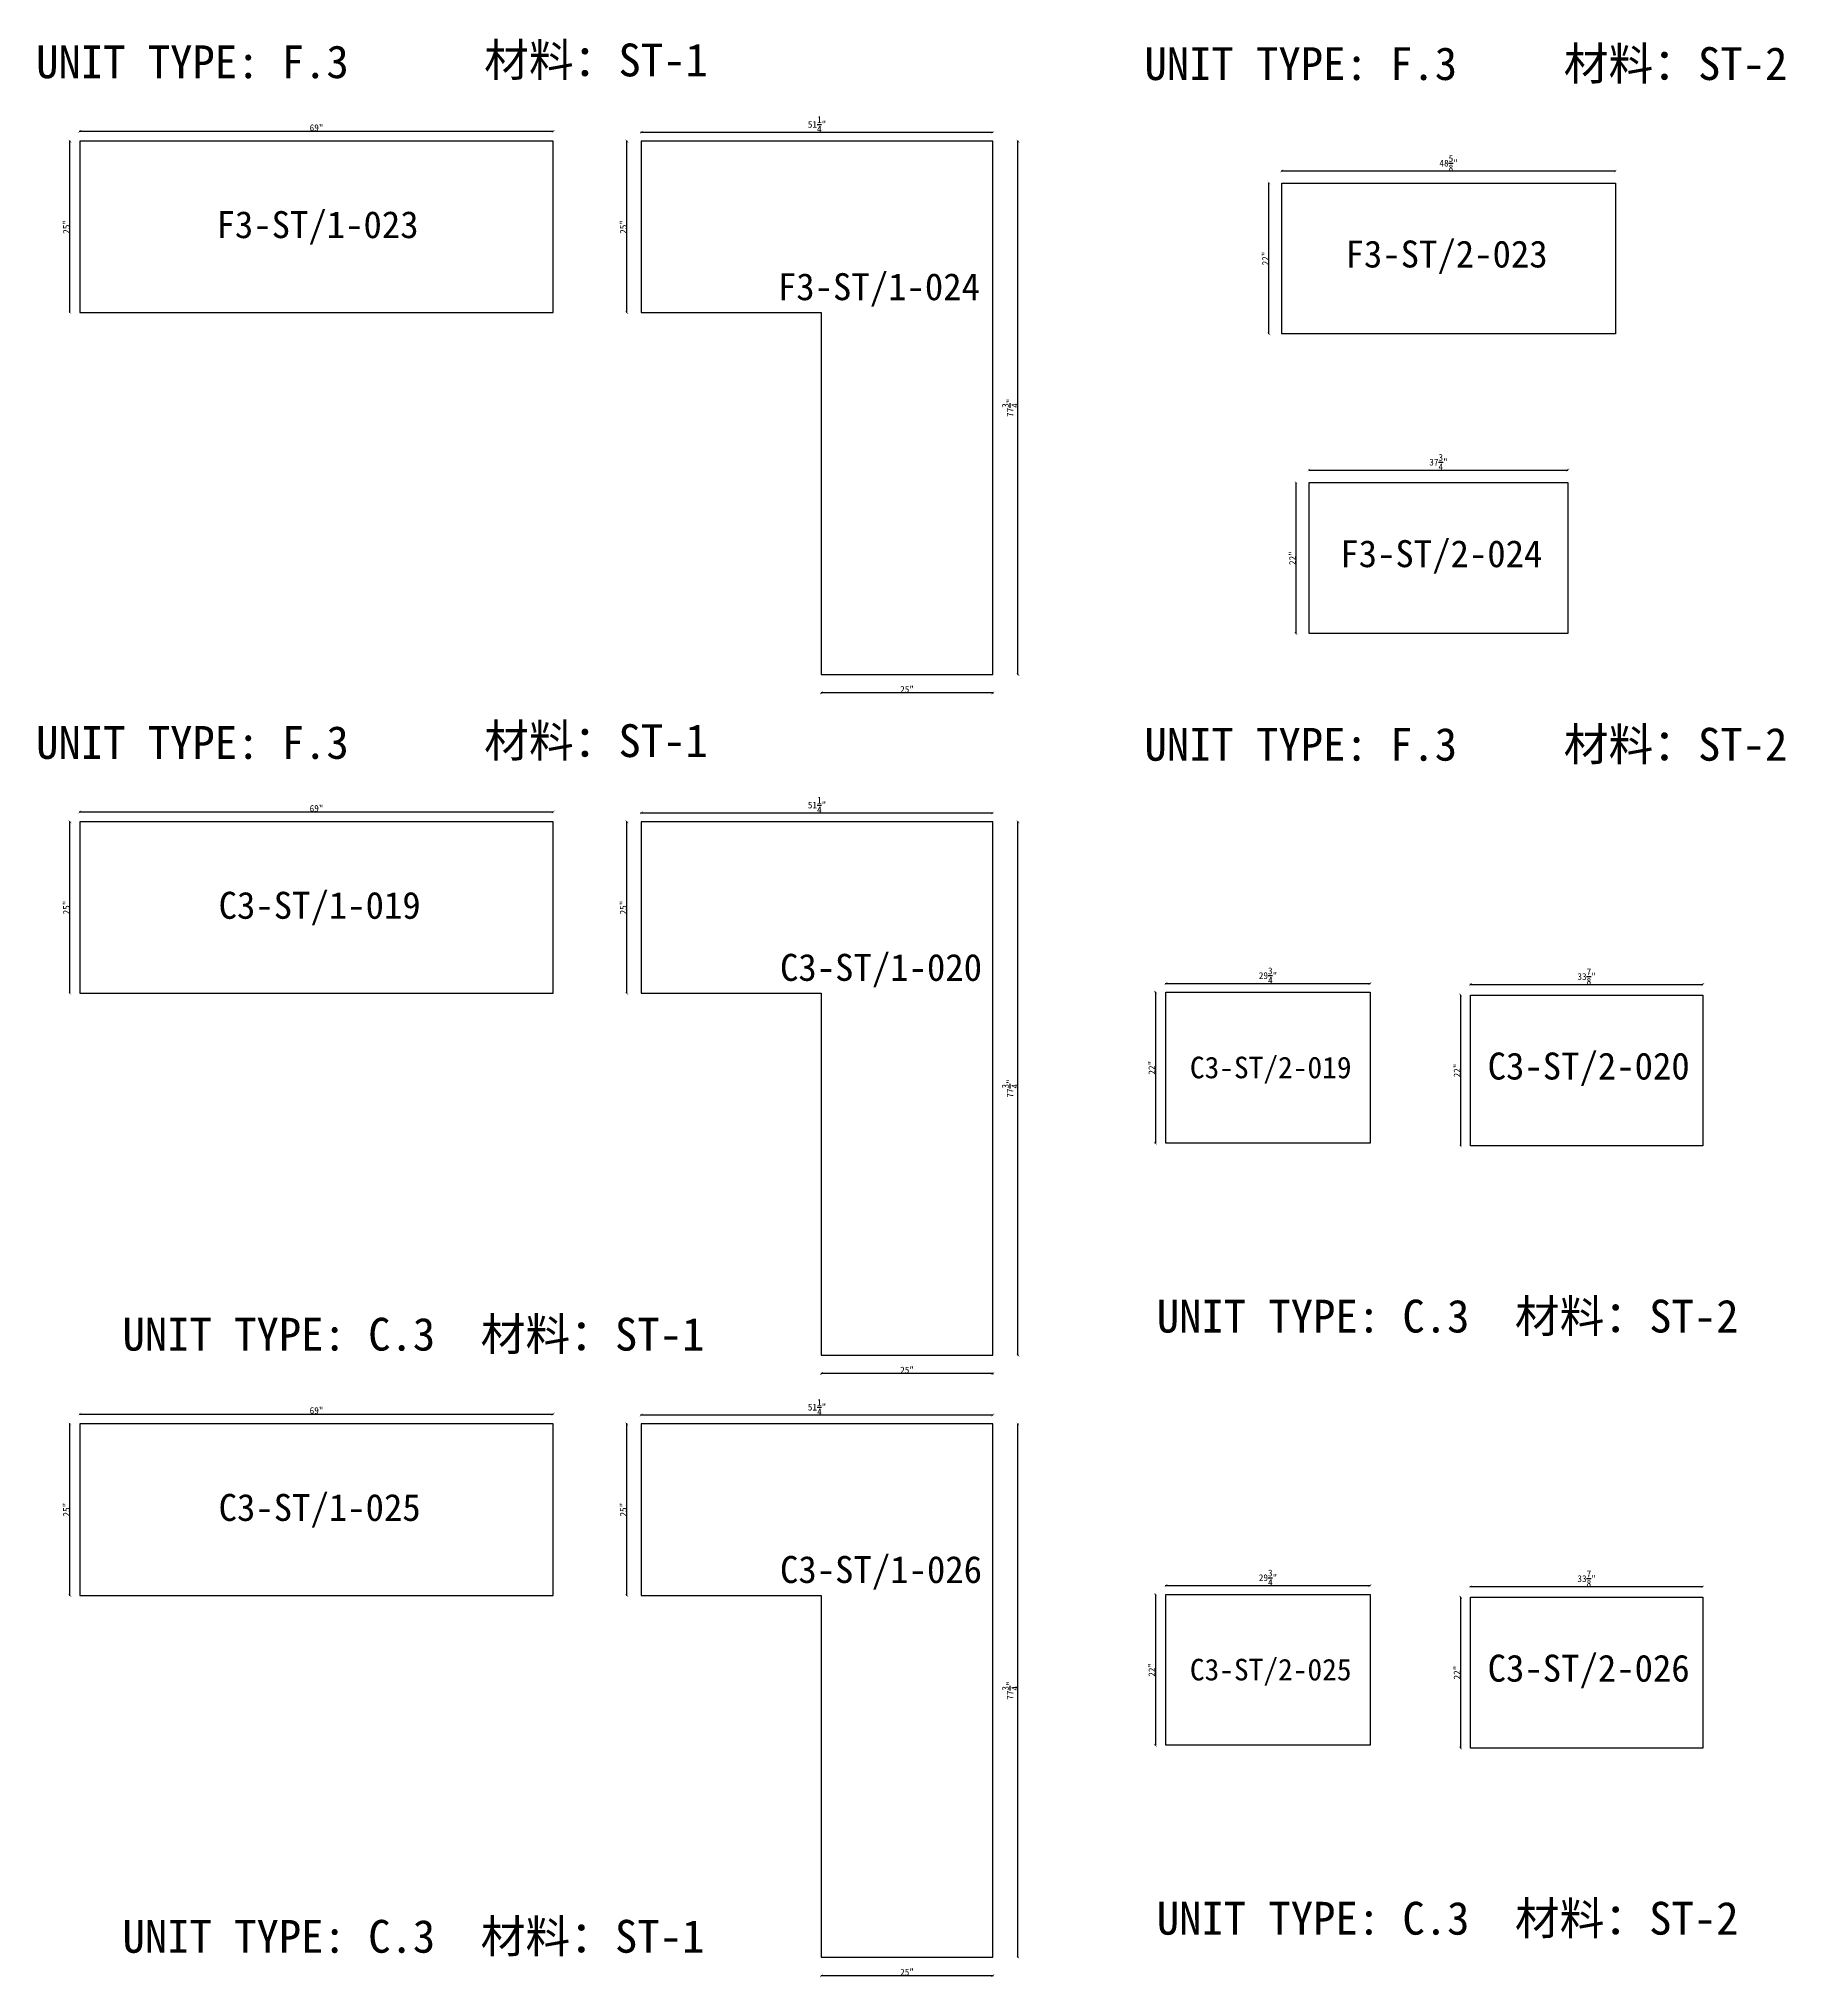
# Model space of a CAD drawing. Header units: millimetres. Extents: x -46962 to 137822, y -48342 to 2116.
# Drawn here: x 65134 to 71602, y -27223 to -20046 of the extents above; entities that cross this region are included whole.
import ezdxf
from ezdxf.enums import TextEntityAlignment as Align

# ---------------------------------------------------------------- set-up
doc = ezdxf.new("R2010")
doc.units = ezdxf.units.MM
doc.layers.add('COUNTERTOP_NUMBER', color=3, linetype='Continuous')
doc.layers.add('COUNTERTOPS', color=7, linetype='Continuous')
doc.styles.add('样式 1', font='')
doc.styles.get('样式 1').set_extended_font_data('NSimSun')
doc.dimstyles.new('副本 ISO-25', dxfattribs={"dimtxt": 25, "dimasz": 10, "dimexe": 1.5, "dimexo": 0.5, "dimtad": 1, "dimlfac": 0.03937, "dimlunit": 5, "dimtxsty": '样式 1', "dimblk": 'ARCHTICK', "dimcen": 2.5, "dimclrd": 256, "dimclrt": 1, "dimazin": 3, "dimtfac": 1, "dimtmove": 0, "dimatfit": 3, "dimfxlon": 1})

# ---------------------------------------------------------------- blocks, each defined once
blk = doc.blocks.new('_ArchTick')
at = {"color": 0, "linetype": 'ByBlock', "const_width": 0.15}
blk.add_lwpolyline([(-0.5, -0.5), (0.5, 0.5)], dxfattribs=at)
blk = doc.blocks.new('*D1447')
at = {"color": 0, "lineweight": -2, "transparency": 16777216}
for p, q in [((65250.6, -20424.6), (65248.1, -20424.6)), ((65250.6, -21059.6), (65248.1, -21059.6))]:
    blk.add_line(p, q, dxfattribs=at)
at = {"lineweight": -2, "transparency": 16777216}
blk.add_line((65249.6, -21059.6), (65249.6, -20424.6), dxfattribs=at)
at = {"layer": 'Defpoints', "color": 0, "transparency": 16777216}
for p in [(65249.6, -20424.6), (65286.5, -20424.6), (65286.5, -21059.6)]:
    blk.add_point(p, dxfattribs=at)
at = {"lineweight": -2, "transparency": 16777216, "xscale": 10, "yscale": 10, "zscale": 10}
for p, rotation in [((65249.6, -20424.6), 90), ((65249.6, -21059.6), 270)]:
    blk.add_blockref('_ArchTick', p, dxfattribs=dict(at, rotation=rotation))
at = {"color": 1, "transparency": 16777216, "insert": (65236.5, -20742.1), "char_height": 25, "attachment_point": 5, "rotation": 90, "style": '样式 1'}
blk.add_mtext('\\A1;25"', dxfattribs=at)
blk = doc.blocks.new('*D1448')
at = {"color": 0, "lineweight": -2, "transparency": 16777216}
for p, q in [((65286.5, -20389.3), (65286.5, -20386.8)), ((67039.1, -20389.3), (67039.1, -20386.8))]:
    blk.add_line(p, q, dxfattribs=at)
at = {"lineweight": -2, "transparency": 16777216}
blk.add_line((65286.5, -20388.3), (67039.1, -20388.3), dxfattribs=at)
at = {"layer": 'Defpoints', "color": 0, "transparency": 16777216}
for p in [(65286.5, -20424.6), (67039.1, -20388.3), (67039.1, -20424.6)]:
    blk.add_point(p, dxfattribs=at)
at = {"lineweight": -2, "transparency": 16777216, "xscale": 10, "yscale": 10, "zscale": 10, "rotation": 180}
blk.add_blockref('_ArchTick', (65286.5, -20388.3), dxfattribs=at)
at = {"lineweight": -2, "transparency": 16777216, "xscale": 10, "yscale": 10, "zscale": 10}
blk.add_blockref('_ArchTick', (67039.1, -20388.3), dxfattribs=at)
at = {"color": 1, "transparency": 16777216, "insert": (66162.8, -20375.2), "char_height": 25, "attachment_point": 5, "style": '样式 1'}
blk.add_mtext('\\A1;69"', dxfattribs=at)
blk = doc.blocks.new('*D1449')
at = {"color": 0, "lineweight": -2, "transparency": 16777216}
for p, q in [((67365.4, -20392.5), (67365.4, -20390)), ((68667.2, -20392.5), (68667.2, -20390))]:
    blk.add_line(p, q, dxfattribs=at)
at = {"lineweight": -2, "transparency": 16777216}
blk.add_line((67365.4, -20391.5), (68667.2, -20391.5), dxfattribs=at)
at = {"layer": 'Defpoints', "color": 0, "transparency": 16777216}
for p in [(67365.4, -20424.6), (68667.2, -20391.5), (68667.2, -20424.6)]:
    blk.add_point(p, dxfattribs=at)
at = {"lineweight": -2, "transparency": 16777216, "xscale": 10, "yscale": 10, "zscale": 10, "rotation": 180}
blk.add_blockref('_ArchTick', (67365.4, -20391.5), dxfattribs=at)
at = {"lineweight": -2, "transparency": 16777216, "xscale": 10, "yscale": 10, "zscale": 10}
blk.add_blockref('_ArchTick', (68667.2, -20391.5), dxfattribs=at)
at = {"color": 1, "transparency": 16777216, "insert": (68016.3, -20362.5), "char_height": 25, "attachment_point": 5, "style": '样式 1'}
blk.add_mtext('\\A1;51{\\H1x;\\S1/4;}"', dxfattribs=at)
blk = doc.blocks.new('*D1450')
at = {"color": 0, "lineweight": -2, "transparency": 16777216}
for p, q in [((67313, -20424.6), (67310.5, -20424.6)), ((67313, -21059.6), (67310.5, -21059.6))]:
    blk.add_line(p, q, dxfattribs=at)
at = {"lineweight": -2, "transparency": 16777216}
blk.add_line((67312, -21059.6), (67312, -20424.6), dxfattribs=at)
at = {"layer": 'Defpoints', "color": 0, "transparency": 16777216}
for p in [(67312, -20424.6), (67365.4, -20424.6), (67365.4, -21059.6)]:
    blk.add_point(p, dxfattribs=at)
at = {"lineweight": -2, "transparency": 16777216, "xscale": 10, "yscale": 10, "zscale": 10}
for p, rotation in [((67312, -20424.6), 90), ((67312, -21059.6), 270)]:
    blk.add_blockref('_ArchTick', p, dxfattribs=dict(at, rotation=rotation))
at = {"color": 1, "transparency": 16777216, "insert": (67298.9, -20742.1), "char_height": 25, "attachment_point": 5, "rotation": 90, "style": '样式 1'}
blk.add_mtext('\\A1;25"', dxfattribs=at)
blk = doc.blocks.new('*D1451')
at = {"color": 0, "lineweight": -2, "transparency": 16777216}
for p, q in [((68032.2, -22466.9), (68032.2, -22469.4)), ((68667.2, -22466.9), (68667.2, -22469.4))]:
    blk.add_line(p, q, dxfattribs=at)
at = {"lineweight": -2, "transparency": 16777216}
blk.add_line((68667.2, -22467.9), (68032.2, -22467.9), dxfattribs=at)
at = {"layer": 'Defpoints', "color": 0, "transparency": 16777216}
for p in [(68032.2, -22399.5), (68667.2, -22399.5), (68032.2, -22467.9)]:
    blk.add_point(p, dxfattribs=at)
at = {"lineweight": -2, "transparency": 16777216, "xscale": 10, "yscale": 10, "zscale": 10, "rotation": 180}
blk.add_blockref('_ArchTick', (68032.2, -22467.9), dxfattribs=at)
at = {"lineweight": -2, "transparency": 16777216, "xscale": 10, "yscale": 10, "zscale": 10}
blk.add_blockref('_ArchTick', (68667.2, -22467.9), dxfattribs=at)
at = {"color": 1, "transparency": 16777216, "insert": (68349.7, -22454.8), "char_height": 25, "attachment_point": 5, "style": '样式 1'}
blk.add_mtext('\\A1;25"', dxfattribs=at)
blk = doc.blocks.new('*D1452')
at = {"color": 0, "lineweight": -2, "transparency": 16777216}
for p, q in [((68759.4, -20424.6), (68761.9, -20424.6)), ((68759.4, -22399.5), (68761.9, -22399.5))]:
    blk.add_line(p, q, dxfattribs=at)
at = {"lineweight": -2, "transparency": 16777216}
blk.add_line((68760.4, -22399.5), (68760.4, -20424.6), dxfattribs=at)
at = {"layer": 'Defpoints', "color": 0, "transparency": 16777216}
for p in [(68667.2, -20424.6), (68760.4, -20424.6), (68667.2, -22399.5)]:
    blk.add_point(p, dxfattribs=at)
at = {"lineweight": -2, "transparency": 16777216, "xscale": 10, "yscale": 10, "zscale": 10}
for p, rotation in [((68760.4, -20424.6), 90), ((68760.4, -22399.5), 270)]:
    blk.add_blockref('_ArchTick', p, dxfattribs=dict(at, rotation=rotation))
at = {"color": 1, "transparency": 16777216, "insert": (68731.3, -21412), "char_height": 25, "attachment_point": 5, "rotation": 90, "style": '样式 1'}
blk.add_mtext('\\A1;77{\\H1x;\\S3/4;}"', dxfattribs=at)
blk = doc.blocks.new('*D1453')
at = {"color": 0, "lineweight": -2, "transparency": 16777216}
for p, q in [((69737.7, -20536.1), (69737.7, -20533.6)), ((70972.8, -20536.1), (70972.8, -20533.6))]:
    blk.add_line(p, q, dxfattribs=at)
at = {"lineweight": -2, "transparency": 16777216}
blk.add_line((69737.7, -20535.1), (70972.8, -20535.1), dxfattribs=at)
at = {"layer": 'Defpoints', "color": 0, "transparency": 16777216}
for p in [(69737.7, -20579.7), (70972.8, -20535.1), (70972.8, -20579.7)]:
    blk.add_point(p, dxfattribs=at)
at = {"lineweight": -2, "transparency": 16777216, "xscale": 10, "yscale": 10, "zscale": 10, "rotation": 180}
blk.add_blockref('_ArchTick', (69737.7, -20535.1), dxfattribs=at)
at = {"lineweight": -2, "transparency": 16777216, "xscale": 10, "yscale": 10, "zscale": 10}
blk.add_blockref('_ArchTick', (70972.8, -20535.1), dxfattribs=at)
at = {"color": 1, "transparency": 16777216, "insert": (70355.3, -20506.1), "char_height": 25, "attachment_point": 5, "style": '样式 1'}
blk.add_mtext('\\A1;48{\\H1x;\\S5/8;}"', dxfattribs=at)
blk = doc.blocks.new('*D1454')
at = {"color": 0, "lineweight": -2, "transparency": 16777216}
for p, q in [((69691, -20579.7), (69688.5, -20579.7)), ((69691, -21138.5), (69688.5, -21138.5))]:
    blk.add_line(p, q, dxfattribs=at)
at = {"lineweight": -2, "transparency": 16777216}
blk.add_line((69690, -21138.5), (69690, -20579.7), dxfattribs=at)
at = {"layer": 'Defpoints', "color": 0, "transparency": 16777216}
for p in [(69690, -20579.7), (69737.7, -20579.7), (69737.7, -21138.5)]:
    blk.add_point(p, dxfattribs=at)
at = {"lineweight": -2, "transparency": 16777216, "xscale": 10, "yscale": 10, "zscale": 10}
for p, rotation in [((69690, -20579.7), 90), ((69690, -21138.5), 270)]:
    blk.add_blockref('_ArchTick', p, dxfattribs=dict(at, rotation=rotation))
at = {"color": 1, "transparency": 16777216, "insert": (69676.8, -20859.1), "char_height": 25, "attachment_point": 5, "rotation": 90, "style": '样式 1'}
blk.add_mtext('\\A1;22"', dxfattribs=at)
blk = doc.blocks.new('*D1455')
at = {"color": 0, "lineweight": -2, "transparency": 16777216}
for p, q in [((69838.3, -21643.4), (69838.3, -21640.9)), ((70797.1, -21643.4), (70797.1, -21640.9))]:
    blk.add_line(p, q, dxfattribs=at)
at = {"lineweight": -2, "transparency": 16777216}
blk.add_line((69838.3, -21642.4), (70797.1, -21642.4), dxfattribs=at)
at = {"layer": 'Defpoints', "color": 0, "transparency": 16777216}
for p in [(70797.1, -21642.4), (69838.3, -21689.3), (70797.1, -21689.3)]:
    blk.add_point(p, dxfattribs=at)
at = {"lineweight": -2, "transparency": 16777216, "xscale": 10, "yscale": 10, "zscale": 10, "rotation": 180}
blk.add_blockref('_ArchTick', (69838.3, -21642.4), dxfattribs=at)
at = {"lineweight": -2, "transparency": 16777216, "xscale": 10, "yscale": 10, "zscale": 10}
blk.add_blockref('_ArchTick', (70797.1, -21642.4), dxfattribs=at)
at = {"color": 1, "transparency": 16777216, "insert": (70317.7, -21613.3), "char_height": 25, "attachment_point": 5, "style": '样式 1'}
blk.add_mtext('\\A1;37{\\H1x;\\S3/4;}"', dxfattribs=at)
blk = doc.blocks.new('*D1456')
at = {"color": 0, "lineweight": -2, "transparency": 16777216}
for p, q in [((69791.2, -21689.3), (69788.7, -21689.3)), ((69791.2, -22248.1), (69788.7, -22248.1))]:
    blk.add_line(p, q, dxfattribs=at)
at = {"lineweight": -2, "transparency": 16777216}
blk.add_line((69790.2, -22248.1), (69790.2, -21689.3), dxfattribs=at)
at = {"layer": 'Defpoints', "color": 0, "transparency": 16777216}
for p in [(69790.2, -21689.3), (69838.3, -21689.3), (69838.3, -22248.1)]:
    blk.add_point(p, dxfattribs=at)
at = {"lineweight": -2, "transparency": 16777216, "xscale": 10, "yscale": 10, "zscale": 10}
for p, rotation in [((69790.2, -21689.3), 90), ((69790.2, -22248.1), 270)]:
    blk.add_blockref('_ArchTick', p, dxfattribs=dict(at, rotation=rotation))
at = {"color": 1, "transparency": 16777216, "insert": (69777, -21968.7), "char_height": 25, "attachment_point": 5, "rotation": 90, "style": '样式 1'}
blk.add_mtext('\\A1;22"', dxfattribs=at)
blk = doc.blocks.new('*D1459')
at = {"color": 0, "lineweight": -2, "transparency": 16777216}
for p, q in [((69308.5, -23544.6), (69308.5, -23542.1)), ((70064.2, -23544.6), (70064.2, -23542.1))]:
    blk.add_line(p, q, dxfattribs=at)
at = {"lineweight": -2, "transparency": 16777216}
blk.add_line((69308.5, -23543.6), (70064.2, -23543.6), dxfattribs=at)
at = {"layer": 'Defpoints', "color": 0, "transparency": 16777216}
for p in [(69308.5, -23576.2), (70064.2, -23543.6), (70064.2, -23576.2)]:
    blk.add_point(p, dxfattribs=at)
at = {"lineweight": -2, "transparency": 16777216, "xscale": 10, "yscale": 10, "zscale": 10, "rotation": 180}
blk.add_blockref('_ArchTick', (69308.5, -23543.6), dxfattribs=at)
at = {"lineweight": -2, "transparency": 16777216, "xscale": 10, "yscale": 10, "zscale": 10}
blk.add_blockref('_ArchTick', (70064.2, -23543.6), dxfattribs=at)
at = {"color": 1, "transparency": 16777216, "insert": (69686.4, -23514.5), "char_height": 25, "attachment_point": 5, "style": '样式 1'}
blk.add_mtext('\\A1;29{\\H1x;\\S3/4;}"', dxfattribs=at)
blk = doc.blocks.new('*D1460')
at = {"color": 0, "lineweight": -2, "transparency": 16777216}
for p, q in [((69270.2, -23576.2), (69267.7, -23576.2)), ((69270.2, -24135), (69267.7, -24135))]:
    blk.add_line(p, q, dxfattribs=at)
at = {"lineweight": -2, "transparency": 16777216}
blk.add_line((69269.2, -23576.2), (69269.2, -24135), dxfattribs=at)
at = {"layer": 'Defpoints', "color": 0, "transparency": 16777216}
for p in [(69308.5, -23576.2), (69269.2, -24135), (69308.5, -24135)]:
    blk.add_point(p, dxfattribs=at)
at = {"lineweight": -2, "transparency": 16777216, "xscale": 10, "yscale": 10, "zscale": 10}
for p, rotation in [((69269.2, -23576.2), 90), ((69269.2, -24135), 270)]:
    blk.add_blockref('_ArchTick', p, dxfattribs=dict(at, rotation=rotation))
at = {"color": 1, "transparency": 16777216, "insert": (69256.1, -23855.6), "char_height": 25, "attachment_point": 5, "rotation": 90, "style": '样式 1'}
blk.add_mtext('\\A1;22"', dxfattribs=at)
blk = doc.blocks.new('*D1461')
at = {"color": 0, "lineweight": -2, "transparency": 16777216}
for p, q in [((70436.1, -23548), (70436.1, -23545.5)), ((71296.5, -23548), (71296.5, -23545.5))]:
    blk.add_line(p, q, dxfattribs=at)
at = {"lineweight": -2, "transparency": 16777216}
blk.add_line((70436.1, -23547), (71296.5, -23547), dxfattribs=at)
at = {"layer": 'Defpoints', "color": 0, "transparency": 16777216}
for p in [(70436.1, -23586.5), (71296.5, -23547), (71296.5, -23586.5)]:
    blk.add_point(p, dxfattribs=at)
at = {"lineweight": -2, "transparency": 16777216, "xscale": 10, "yscale": 10, "zscale": 10, "rotation": 180}
blk.add_blockref('_ArchTick', (70436.1, -23547), dxfattribs=at)
at = {"lineweight": -2, "transparency": 16777216, "xscale": 10, "yscale": 10, "zscale": 10}
blk.add_blockref('_ArchTick', (71296.5, -23547), dxfattribs=at)
at = {"color": 1, "transparency": 16777216, "insert": (70866.3, -23517.9), "char_height": 25, "attachment_point": 5, "style": '样式 1'}
blk.add_mtext('\\A1;33{\\H1x;\\S7/8;}"', dxfattribs=at)
blk = doc.blocks.new('*D1462')
at = {"color": 0, "lineweight": -2, "transparency": 16777216}
for p, q in [((70400.5, -23586.5), (70398, -23586.5)), ((70400.5, -24145.3), (70398, -24145.3))]:
    blk.add_line(p, q, dxfattribs=at)
at = {"lineweight": -2, "transparency": 16777216}
blk.add_line((70399.5, -23586.5), (70399.5, -24145.3), dxfattribs=at)
at = {"layer": 'Defpoints', "color": 0, "transparency": 16777216}
for p in [(70436.1, -23586.5), (70399.5, -24145.3), (70436.1, -24145.3)]:
    blk.add_point(p, dxfattribs=at)
at = {"lineweight": -2, "transparency": 16777216, "xscale": 10, "yscale": 10, "zscale": 10}
for p, rotation in [((70399.5, -23586.5), 90), ((70399.5, -24145.3), 270)]:
    blk.add_blockref('_ArchTick', p, dxfattribs=dict(at, rotation=rotation))
at = {"color": 1, "transparency": 16777216, "insert": (70386.3, -23865.9), "char_height": 25, "attachment_point": 5, "rotation": 90, "style": '样式 1'}
blk.add_mtext('\\A1;22"', dxfattribs=at)
blk = doc.blocks.new('*D1463')
at = {"color": 0, "lineweight": -2, "transparency": 16777216}
for p, q in [((65250.6, -22945), (65248.1, -22945)), ((65250.6, -23580), (65248.1, -23580))]:
    blk.add_line(p, q, dxfattribs=at)
at = {"lineweight": -2, "transparency": 16777216}
blk.add_line((65249.6, -23580), (65249.6, -22945), dxfattribs=at)
at = {"layer": 'Defpoints', "color": 0, "transparency": 16777216}
for p in [(65249.6, -22945), (65286.5, -22945), (65286.5, -23580)]:
    blk.add_point(p, dxfattribs=at)
at = {"lineweight": -2, "transparency": 16777216, "xscale": 10, "yscale": 10, "zscale": 10}
for p, rotation in [((65249.6, -22945), 90), ((65249.6, -23580), 270)]:
    blk.add_blockref('_ArchTick', p, dxfattribs=dict(at, rotation=rotation))
at = {"color": 1, "transparency": 16777216, "insert": (65236.5, -23262.5), "char_height": 25, "attachment_point": 5, "rotation": 90, "style": '样式 1'}
blk.add_mtext('\\A1;25"', dxfattribs=at)
blk = doc.blocks.new('*D1464')
at = {"color": 0, "lineweight": -2, "transparency": 16777216}
for p, q in [((65286.5, -22909.7), (65286.5, -22907.2)), ((67039.1, -22909.7), (67039.1, -22907.2))]:
    blk.add_line(p, q, dxfattribs=at)
at = {"lineweight": -2, "transparency": 16777216}
blk.add_line((65286.5, -22908.7), (67039.1, -22908.7), dxfattribs=at)
at = {"layer": 'Defpoints', "color": 0, "transparency": 16777216}
for p in [(65286.5, -22945), (67039.1, -22908.7), (67039.1, -22945)]:
    blk.add_point(p, dxfattribs=at)
at = {"lineweight": -2, "transparency": 16777216, "xscale": 10, "yscale": 10, "zscale": 10, "rotation": 180}
blk.add_blockref('_ArchTick', (65286.5, -22908.7), dxfattribs=at)
at = {"lineweight": -2, "transparency": 16777216, "xscale": 10, "yscale": 10, "zscale": 10}
blk.add_blockref('_ArchTick', (67039.1, -22908.7), dxfattribs=at)
at = {"color": 1, "transparency": 16777216, "insert": (66162.8, -22895.6), "char_height": 25, "attachment_point": 5, "style": '样式 1'}
blk.add_mtext('\\A1;69"', dxfattribs=at)
blk = doc.blocks.new('*D1416')
at = {"color": 0, "lineweight": -2, "transparency": 16777216}
for p, q in [((67365.4, -22912.9), (67365.4, -22910.4)), ((68667.2, -22912.9), (68667.2, -22910.4))]:
    blk.add_line(p, q, dxfattribs=at)
at = {"lineweight": -2, "transparency": 16777216}
blk.add_line((67365.4, -22911.9), (68667.2, -22911.9), dxfattribs=at)
at = {"layer": 'Defpoints', "color": 0, "transparency": 16777216}
for p in [(67365.4, -22945), (68667.2, -22911.9), (68667.2, -22945)]:
    blk.add_point(p, dxfattribs=at)
at = {"lineweight": -2, "transparency": 16777216, "xscale": 10, "yscale": 10, "zscale": 10, "rotation": 180}
blk.add_blockref('_ArchTick', (67365.4, -22911.9), dxfattribs=at)
at = {"lineweight": -2, "transparency": 16777216, "xscale": 10, "yscale": 10, "zscale": 10}
blk.add_blockref('_ArchTick', (68667.2, -22911.9), dxfattribs=at)
at = {"color": 1, "transparency": 16777216, "insert": (68016.3, -22882.9), "char_height": 25, "attachment_point": 5, "style": '样式 1'}
blk.add_mtext('\\A1;51{\\H1x;\\S1/4;}"', dxfattribs=at)
blk = doc.blocks.new('*D1417')
at = {"color": 0, "lineweight": -2, "transparency": 16777216}
for p, q in [((67313, -22945), (67310.5, -22945)), ((67313, -23580), (67310.5, -23580))]:
    blk.add_line(p, q, dxfattribs=at)
at = {"lineweight": -2, "transparency": 16777216}
blk.add_line((67312, -23580), (67312, -22945), dxfattribs=at)
at = {"layer": 'Defpoints', "color": 0, "transparency": 16777216}
for p in [(67312, -22945), (67365.4, -22945), (67365.4, -23580)]:
    blk.add_point(p, dxfattribs=at)
at = {"lineweight": -2, "transparency": 16777216, "xscale": 10, "yscale": 10, "zscale": 10}
for p, rotation in [((67312, -22945), 90), ((67312, -23580), 270)]:
    blk.add_blockref('_ArchTick', p, dxfattribs=dict(at, rotation=rotation))
at = {"color": 1, "transparency": 16777216, "insert": (67298.9, -23262.5), "char_height": 25, "attachment_point": 5, "rotation": 90, "style": '样式 1'}
blk.add_mtext('\\A1;25"', dxfattribs=at)
blk = doc.blocks.new('*D1418')
at = {"color": 0, "lineweight": -2, "transparency": 16777216}
for p, q in [((68032.2, -24987.3), (68032.2, -24989.8)), ((68667.2, -24987.3), (68667.2, -24989.8))]:
    blk.add_line(p, q, dxfattribs=at)
at = {"lineweight": -2, "transparency": 16777216}
blk.add_line((68667.2, -24988.3), (68032.2, -24988.3), dxfattribs=at)
at = {"layer": 'Defpoints', "color": 0, "transparency": 16777216}
for p in [(68032.2, -24919.9), (68667.2, -24919.9), (68032.2, -24988.3)]:
    blk.add_point(p, dxfattribs=at)
at = {"lineweight": -2, "transparency": 16777216, "xscale": 10, "yscale": 10, "zscale": 10, "rotation": 180}
blk.add_blockref('_ArchTick', (68032.2, -24988.3), dxfattribs=at)
at = {"lineweight": -2, "transparency": 16777216, "xscale": 10, "yscale": 10, "zscale": 10}
blk.add_blockref('_ArchTick', (68667.2, -24988.3), dxfattribs=at)
at = {"color": 1, "transparency": 16777216, "insert": (68349.7, -24975.2), "char_height": 25, "attachment_point": 5, "style": '样式 1'}
blk.add_mtext('\\A1;25"', dxfattribs=at)
blk = doc.blocks.new('*D1419')
at = {"color": 0, "lineweight": -2, "transparency": 16777216}
for p, q in [((68759.4, -22945), (68761.9, -22945)), ((68759.4, -24919.9), (68761.9, -24919.9))]:
    blk.add_line(p, q, dxfattribs=at)
at = {"lineweight": -2, "transparency": 16777216}
blk.add_line((68760.4, -24919.9), (68760.4, -22945), dxfattribs=at)
at = {"layer": 'Defpoints', "color": 0, "transparency": 16777216}
for p in [(68667.2, -22945), (68760.4, -22945), (68667.2, -24919.9)]:
    blk.add_point(p, dxfattribs=at)
at = {"lineweight": -2, "transparency": 16777216, "xscale": 10, "yscale": 10, "zscale": 10}
for p, rotation in [((68760.4, -22945), 90), ((68760.4, -24919.9), 270)]:
    blk.add_blockref('_ArchTick', p, dxfattribs=dict(at, rotation=rotation))
at = {"color": 1, "transparency": 16777216, "insert": (68731.3, -23932.5), "char_height": 25, "attachment_point": 5, "rotation": 90, "style": '样式 1'}
blk.add_mtext('\\A1;77{\\H1x;\\S3/4;}"', dxfattribs=at)
blk = doc.blocks.new('*D1422')
at = {"color": 0, "lineweight": -2, "transparency": 16777216}
for p, q in [((69308.5, -25774.1), (69308.5, -25771.6)), ((70064.2, -25774.1), (70064.2, -25771.6))]:
    blk.add_line(p, q, dxfattribs=at)
at = {"lineweight": -2, "transparency": 16777216}
blk.add_line((69308.5, -25773.1), (70064.2, -25773.1), dxfattribs=at)
at = {"layer": 'Defpoints', "color": 0, "transparency": 16777216}
for p in [(69308.5, -25805.8), (70064.2, -25773.1), (70064.2, -25805.8)]:
    blk.add_point(p, dxfattribs=at)
at = {"lineweight": -2, "transparency": 16777216, "xscale": 10, "yscale": 10, "zscale": 10, "rotation": 180}
blk.add_blockref('_ArchTick', (69308.5, -25773.1), dxfattribs=at)
at = {"lineweight": -2, "transparency": 16777216, "xscale": 10, "yscale": 10, "zscale": 10}
blk.add_blockref('_ArchTick', (70064.2, -25773.1), dxfattribs=at)
at = {"color": 1, "transparency": 16777216, "insert": (69686.4, -25744), "char_height": 25, "attachment_point": 5, "style": '样式 1'}
blk.add_mtext('\\A1;29{\\H1x;\\S3/4;}"', dxfattribs=at)
blk = doc.blocks.new('*D1423')
at = {"color": 0, "lineweight": -2, "transparency": 16777216}
for p, q in [((69270.2, -25805.8), (69267.7, -25805.8)), ((69270.2, -26364.6), (69267.7, -26364.6))]:
    blk.add_line(p, q, dxfattribs=at)
at = {"lineweight": -2, "transparency": 16777216}
blk.add_line((69269.2, -25805.8), (69269.2, -26364.6), dxfattribs=at)
at = {"layer": 'Defpoints', "color": 0, "transparency": 16777216}
for p in [(69308.5, -25805.8), (69269.2, -26364.6), (69308.5, -26364.6)]:
    blk.add_point(p, dxfattribs=at)
at = {"lineweight": -2, "transparency": 16777216, "xscale": 10, "yscale": 10, "zscale": 10}
for p, rotation in [((69269.2, -25805.8), 90), ((69269.2, -26364.6), 270)]:
    blk.add_blockref('_ArchTick', p, dxfattribs=dict(at, rotation=rotation))
at = {"color": 1, "transparency": 16777216, "insert": (69256.1, -26085.2), "char_height": 25, "attachment_point": 5, "rotation": 90, "style": '样式 1'}
blk.add_mtext('\\A1;22"', dxfattribs=at)
blk = doc.blocks.new('*D1424')
at = {"color": 0, "lineweight": -2, "transparency": 16777216}
for p, q in [((70436.1, -25777.6), (70436.1, -25775.1)), ((71296.5, -25777.6), (71296.5, -25775.1))]:
    blk.add_line(p, q, dxfattribs=at)
at = {"lineweight": -2, "transparency": 16777216}
blk.add_line((70436.1, -25776.6), (71296.5, -25776.6), dxfattribs=at)
at = {"layer": 'Defpoints', "color": 0, "transparency": 16777216}
for p in [(70436.1, -25816), (71296.5, -25776.6), (71296.5, -25816)]:
    blk.add_point(p, dxfattribs=at)
at = {"lineweight": -2, "transparency": 16777216, "xscale": 10, "yscale": 10, "zscale": 10, "rotation": 180}
blk.add_blockref('_ArchTick', (70436.1, -25776.6), dxfattribs=at)
at = {"lineweight": -2, "transparency": 16777216, "xscale": 10, "yscale": 10, "zscale": 10}
blk.add_blockref('_ArchTick', (71296.5, -25776.6), dxfattribs=at)
at = {"color": 1, "transparency": 16777216, "insert": (70866.3, -25747.5), "char_height": 25, "attachment_point": 5, "style": '样式 1'}
blk.add_mtext('\\A1;33{\\H1x;\\S7/8;}"', dxfattribs=at)
blk = doc.blocks.new('*D1425')
at = {"color": 0, "lineweight": -2, "transparency": 16777216}
for p, q in [((70400.5, -25816), (70398, -25816)), ((70400.5, -26374.8), (70398, -26374.8))]:
    blk.add_line(p, q, dxfattribs=at)
at = {"lineweight": -2, "transparency": 16777216}
blk.add_line((70399.5, -25816), (70399.5, -26374.8), dxfattribs=at)
at = {"layer": 'Defpoints', "color": 0, "transparency": 16777216}
for p in [(70436.1, -25816), (70399.5, -26374.8), (70436.1, -26374.8)]:
    blk.add_point(p, dxfattribs=at)
at = {"lineweight": -2, "transparency": 16777216, "xscale": 10, "yscale": 10, "zscale": 10}
for p, rotation in [((70399.5, -25816), 90), ((70399.5, -26374.8), 270)]:
    blk.add_blockref('_ArchTick', p, dxfattribs=dict(at, rotation=rotation))
at = {"color": 1, "transparency": 16777216, "insert": (70386.3, -26095.4), "char_height": 25, "attachment_point": 5, "rotation": 90, "style": '样式 1'}
blk.add_mtext('\\A1;22"', dxfattribs=at)
blk = doc.blocks.new('*D1426')
at = {"color": 0, "lineweight": -2, "transparency": 16777216}
for p, q in [((65250.6, -25174.6), (65248.1, -25174.6)), ((65250.6, -25809.6), (65248.1, -25809.6))]:
    blk.add_line(p, q, dxfattribs=at)
at = {"lineweight": -2, "transparency": 16777216}
blk.add_line((65249.6, -25809.6), (65249.6, -25174.6), dxfattribs=at)
at = {"layer": 'Defpoints', "color": 0, "transparency": 16777216}
for p in [(65249.6, -25174.6), (65286.5, -25174.6), (65286.5, -25809.6)]:
    blk.add_point(p, dxfattribs=at)
at = {"lineweight": -2, "transparency": 16777216, "xscale": 10, "yscale": 10, "zscale": 10}
for p, rotation in [((65249.6, -25174.6), 90), ((65249.6, -25809.6), 270)]:
    blk.add_blockref('_ArchTick', p, dxfattribs=dict(at, rotation=rotation))
at = {"color": 1, "transparency": 16777216, "insert": (65236.5, -25492.1), "char_height": 25, "attachment_point": 5, "rotation": 90, "style": '样式 1'}
blk.add_mtext('\\A1;25"', dxfattribs=at)
blk = doc.blocks.new('*D1427')
at = {"color": 0, "lineweight": -2, "transparency": 16777216}
for p, q in [((65286.5, -25139.3), (65286.5, -25136.8)), ((67039.1, -25139.3), (67039.1, -25136.8))]:
    blk.add_line(p, q, dxfattribs=at)
at = {"lineweight": -2, "transparency": 16777216}
blk.add_line((65286.5, -25138.3), (67039.1, -25138.3), dxfattribs=at)
at = {"layer": 'Defpoints', "color": 0, "transparency": 16777216}
for p in [(65286.5, -25174.6), (67039.1, -25138.3), (67039.1, -25174.6)]:
    blk.add_point(p, dxfattribs=at)
at = {"lineweight": -2, "transparency": 16777216, "xscale": 10, "yscale": 10, "zscale": 10, "rotation": 180}
blk.add_blockref('_ArchTick', (65286.5, -25138.3), dxfattribs=at)
at = {"lineweight": -2, "transparency": 16777216, "xscale": 10, "yscale": 10, "zscale": 10}
blk.add_blockref('_ArchTick', (67039.1, -25138.3), dxfattribs=at)
at = {"color": 1, "transparency": 16777216, "insert": (66162.8, -25125.2), "char_height": 25, "attachment_point": 5, "style": '样式 1'}
blk.add_mtext('\\A1;69"', dxfattribs=at)
blk = doc.blocks.new('*D1428')
at = {"color": 0, "lineweight": -2, "transparency": 16777216}
for p, q in [((67365.4, -25142.5), (67365.4, -25140)), ((68667.2, -25142.5), (68667.2, -25140))]:
    blk.add_line(p, q, dxfattribs=at)
at = {"lineweight": -2, "transparency": 16777216}
blk.add_line((67365.4, -25141.5), (68667.2, -25141.5), dxfattribs=at)
at = {"layer": 'Defpoints', "color": 0, "transparency": 16777216}
for p in [(67365.4, -25174.6), (68667.2, -25141.5), (68667.2, -25174.6)]:
    blk.add_point(p, dxfattribs=at)
at = {"lineweight": -2, "transparency": 16777216, "xscale": 10, "yscale": 10, "zscale": 10, "rotation": 180}
blk.add_blockref('_ArchTick', (67365.4, -25141.5), dxfattribs=at)
at = {"lineweight": -2, "transparency": 16777216, "xscale": 10, "yscale": 10, "zscale": 10}
blk.add_blockref('_ArchTick', (68667.2, -25141.5), dxfattribs=at)
at = {"color": 1, "transparency": 16777216, "insert": (68016.3, -25112.5), "char_height": 25, "attachment_point": 5, "style": '样式 1'}
blk.add_mtext('\\A1;51{\\H1x;\\S1/4;}"', dxfattribs=at)
blk = doc.blocks.new('*D1429')
at = {"color": 0, "lineweight": -2, "transparency": 16777216}
for p, q in [((67313, -25174.6), (67310.5, -25174.6)), ((67313, -25809.6), (67310.5, -25809.6))]:
    blk.add_line(p, q, dxfattribs=at)
at = {"lineweight": -2, "transparency": 16777216}
blk.add_line((67312, -25809.6), (67312, -25174.6), dxfattribs=at)
at = {"layer": 'Defpoints', "color": 0, "transparency": 16777216}
for p in [(67312, -25174.6), (67365.4, -25174.6), (67365.4, -25809.6)]:
    blk.add_point(p, dxfattribs=at)
at = {"lineweight": -2, "transparency": 16777216, "xscale": 10, "yscale": 10, "zscale": 10}
for p, rotation in [((67312, -25174.6), 90), ((67312, -25809.6), 270)]:
    blk.add_blockref('_ArchTick', p, dxfattribs=dict(at, rotation=rotation))
at = {"color": 1, "transparency": 16777216, "insert": (67298.9, -25492.1), "char_height": 25, "attachment_point": 5, "rotation": 90, "style": '样式 1'}
blk.add_mtext('\\A1;25"', dxfattribs=at)
blk = doc.blocks.new('*D1430')
at = {"color": 0, "lineweight": -2, "transparency": 16777216}
for p, q in [((68032.2, -27216.9), (68032.2, -27219.4)), ((68667.2, -27216.9), (68667.2, -27219.4))]:
    blk.add_line(p, q, dxfattribs=at)
at = {"lineweight": -2, "transparency": 16777216}
blk.add_line((68667.2, -27217.9), (68032.2, -27217.9), dxfattribs=at)
at = {"layer": 'Defpoints', "color": 0, "transparency": 16777216}
for p in [(68032.2, -27149.5), (68667.2, -27149.5), (68032.2, -27217.9)]:
    blk.add_point(p, dxfattribs=at)
at = {"lineweight": -2, "transparency": 16777216, "xscale": 10, "yscale": 10, "zscale": 10, "rotation": 180}
blk.add_blockref('_ArchTick', (68032.2, -27217.9), dxfattribs=at)
at = {"lineweight": -2, "transparency": 16777216, "xscale": 10, "yscale": 10, "zscale": 10}
blk.add_blockref('_ArchTick', (68667.2, -27217.9), dxfattribs=at)
at = {"color": 1, "transparency": 16777216, "insert": (68349.7, -27204.8), "char_height": 25, "attachment_point": 5, "style": '样式 1'}
blk.add_mtext('\\A1;25"', dxfattribs=at)
blk = doc.blocks.new('*D1431')
at = {"color": 0, "lineweight": -2, "transparency": 16777216}
for p, q in [((68759.4, -25174.6), (68761.9, -25174.6)), ((68759.4, -27149.5), (68761.9, -27149.5))]:
    blk.add_line(p, q, dxfattribs=at)
at = {"lineweight": -2, "transparency": 16777216}
blk.add_line((68760.4, -27149.5), (68760.4, -25174.6), dxfattribs=at)
at = {"layer": 'Defpoints', "color": 0, "transparency": 16777216}
for p in [(68667.2, -25174.6), (68760.4, -25174.6), (68667.2, -27149.5)]:
    blk.add_point(p, dxfattribs=at)
at = {"lineweight": -2, "transparency": 16777216, "xscale": 10, "yscale": 10, "zscale": 10}
for p, rotation in [((68760.4, -25174.6), 90), ((68760.4, -27149.5), 270)]:
    blk.add_blockref('_ArchTick', p, dxfattribs=dict(at, rotation=rotation))
at = {"color": 1, "transparency": 16777216, "insert": (68731.3, -26162), "char_height": 25, "attachment_point": 5, "rotation": 90, "style": '样式 1'}
blk.add_mtext('\\A1;77{\\H1x;\\S3/4;}"', dxfattribs=at)

msp = doc.modelspace()

# ---------------------------------------------------------------- linework, layer by layer
at = {"layer": 'COUNTERTOPS'}
for points in [[(65286.547, -21059.625), (67039.147, -21059.625), (67039.147, -20424.625), (65286.547, -20424.625)], [(68667.192, -20424.625), (67365.442, -20424.625), (67365.442, -21059.625), (68032.192, -21059.625), (68032.192, -22399.475), (68667.192, -22399.475)], [(69737.717, -20579.677), (70972.792, -20579.677), (70972.792, -21138.477), (69737.717, -21138.477)], [(69838.261, -21689.261), (70797.111, -21689.261), (70797.111, -22248.061), (69838.261, -22248.061)], [(65286.547, -23580.043), (67039.147, -23580.043), (67039.147, -22945.043), (65286.547, -22945.043)], [(68667.192, -22945.043), (67365.442, -22945.043), (67365.442, -23580.043), (68032.192, -23580.043), (68032.192, -24919.893), (68667.192, -24919.893)], [(69308.534, -23576.236), (70064.184, -23576.236), (70064.184, -24135.036), (69308.534, -24135.036)], [(70436.12, -23586.469), (71296.545, -23586.469), (71296.545, -24145.269), (70436.12, -24145.269)], [(65286.547, -25809.61), (67039.147, -25809.61), (67039.147, -25174.61), (65286.547, -25174.61)], [(68667.192, -25174.61), (67365.442, -25174.61), (67365.442, -25809.61), (68032.192, -25809.61), (68032.192, -27149.46), (68667.192, -27149.46)], [(69308.534, -25805.803), (70064.184, -25805.803), (70064.184, -26364.603), (69308.534, -26364.603)], [(70436.12, -25816.037), (71296.545, -25816.037), (71296.545, -26374.837), (70436.12, -26374.837)]]:
    msp.add_lwpolyline(points, close=True, dxfattribs=at)

# ---------------------------------------------------------------- texts
at = {"style": '样式 1'}
for s, p in [('UNIT TYPE: F.3', (65124.253, -20191.564)), ('材料：ST-1', (66783.54, -20184.909)), ('UNIT TYPE: F.3', (69228.663, -20198.342)), ('材料：ST-2', (70781.388, -20198.342)), ('UNIT TYPE: F.3', (65124.253, -22711.982)), ('材料：ST-1', (66783.54, -22705.327)), ('UNIT TYPE: F.3', (69228.663, -22718.76)), ('材料：ST-2', (70781.388, -22718.76)), ('UNIT TYPE: C.3', (69274.305, -24836.189)), ('材料：ST-2', (70600.586, -24836.189)), ('UNIT TYPE: C.3', (65444.219, -24903.142)), ('材料：ST-1', (66770.5, -24903.142)), ('UNIT TYPE: C.3', (69274.305, -27065.756)), ('材料：ST-2', (70600.586, -27065.756)), ('UNIT TYPE: C.3', (65444.219, -27132.709)), ('材料：ST-1', (66770.5, -27132.709))]:
    msp.add_text(s, height=121.5865, dxfattribs=at).set_placement(p)
at = {"layer": 'COUNTERTOP_NUMBER', "color": 3, "style": '样式 1'}
for s, height, p in [('F3-ST/1-023', 100, (66166.634, -20733.794)), ('F3-ST/2-023', 100, (70347.804, -20842.646)), ('F3-ST/1-024', 100, (68245.529, -20963.644)), ('F3-ST/2-024', 100, (70328.349, -21952.231)), ('C3-ST/1-019', 100, (66174.41, -23254.212)), ('C3-ST/1-020', 100, (68253.305, -23484.062)), ('C3-ST/2-019', 80, (69696.425, -23854.771)), ('C3-ST/2-020', 100, (70873.983, -23849.439)), ('C3-ST/1-025', 100, (66174.41, -25483.78)), ('C3-ST/1-026', 100, (68253.305, -25713.63)), ('C3-ST/2-025', 80, (69696.425, -26084.338)), ('C3-ST/2-026', 100, (70873.983, -26079.006))]:
    msp.add_text(s, height=height, dxfattribs=at).set_placement(p, align=Align.MIDDLE_CENTER)

# ---------------------------------------------------------------- dimensions: what is measured, and where the dimension line sits
for base, p1, p2, picture, middle in [((67039.147, -20388.295), (65286.547, -20424.625), (67039.147, -20424.625), '*D1448', (66162.847, -20375.17)), ((68667.192, -20391.492), (67365.442, -20424.625), (68667.192, -20424.625), '*D1449', (68016.317, -20362.469)), ((70972.792, -20535.149), (69737.717, -20579.677), (70972.792, -20579.677), '*D1453', (70355.254, -20506.055)), ((70797.111, -21642.405), (69838.261, -21689.261), (70797.111, -21689.261), '*D1455', (70317.686, -21613.311)), ((68032.192, -22467.891), (68667.192, -22399.475), (68032.192, -22399.475), '*D1451', (68349.692, -22454.766)), ((67039.147, -22908.713), (65286.547, -22945.043), (67039.147, -22945.043), '*D1464', (66162.847, -22895.588)), ((68667.192, -22911.911), (67365.442, -22945.043), (68667.192, -22945.043), '*D1416', (68016.317, -22882.887)), ((70064.184, -23543.551), (69308.534, -23576.236), (70064.184, -23576.236), '*D1459', (69686.359, -23514.458)), ((71296.545, -23547.043), (70436.12, -23586.469), (71296.545, -23586.469), '*D1461', (70866.332, -23517.949)), ((68032.192, -24988.309), (68667.192, -24919.893), (68032.192, -24919.893), '*D1418', (68349.692, -24975.184)), ((67039.147, -25138.28), (65286.547, -25174.61), (67039.147, -25174.61), '*D1427', (66162.847, -25125.155)), ((68667.192, -25141.478), (67365.442, -25174.61), (68667.192, -25174.61), '*D1428', (68016.317, -25112.454)), ((70064.184, -25773.118), (69308.534, -25805.803), (70064.184, -25805.803), '*D1422', (69686.359, -25744.025)), ((71296.545, -25776.61), (70436.12, -25816.037), (71296.545, -25816.037), '*D1424', (70866.332, -25747.516)), ((68032.192, -27217.876), (68667.192, -27149.46), (68032.192, -27149.46), '*D1430', (68349.692, -27204.751))]:
    dim = msp.add_linear_dim(base=base, p1=p1, p2=p2, dimstyle='副本 ISO-25')
    dim.commit()
    dim.dimension.update_dxf_attribs({"geometry": picture, "text_midpoint": middle})
for base, p1, p2, picture, middle in [((65249.607, -20424.625), (65286.547, -21059.625), (65286.547, -20424.625), '*D1447', (65236.482, -20742.125)), ((67311.996, -20424.625), (67365.442, -21059.625), (67365.442, -20424.625), '*D1450', (67298.871, -20742.125)), ((68760.414, -20424.625), (68667.192, -22399.475), (68667.192, -20424.625), '*D1452', (68731.321, -21412.05)), ((69689.953, -20579.677), (69737.717, -21138.477), (69737.717, -20579.677), '*D1454', (69676.828, -20859.077)), ((69790.153, -21689.261), (69838.261, -22248.061), (69838.261, -21689.261), '*D1456', (69777.028, -21968.661)), ((65249.607, -22945.043), (65286.547, -23580.043), (65286.547, -22945.043), '*D1463', (65236.482, -23262.543)), ((67311.996, -22945.043), (67365.442, -23580.043), (67365.442, -22945.043), '*D1417', (67298.871, -23262.543)), ((68760.414, -22945.043), (68667.192, -24919.893), (68667.192, -22945.043), '*D1419', (68731.321, -23932.468)), ((69269.207, -24135.036), (69308.534, -23576.236), (69308.534, -24135.036), '*D1460', (69256.082, -23855.636)), ((70399.473, -24145.269), (70436.12, -23586.469), (70436.12, -24145.269), '*D1462', (70386.348, -23865.869)), ((65249.607, -25174.61), (65286.547, -25809.61), (65286.547, -25174.61), '*D1426', (65236.482, -25492.11)), ((67311.996, -25174.61), (67365.442, -25809.61), (67365.442, -25174.61), '*D1429', (67298.871, -25492.11)), ((68760.414, -25174.61), (68667.192, -27149.46), (68667.192, -25174.61), '*D1431', (68731.321, -26162.035)), ((69269.207, -26364.603), (69308.534, -25805.803), (69308.534, -26364.603), '*D1423', (69256.082, -26085.203)), ((70399.473, -26374.837), (70436.12, -25816.037), (70436.12, -26374.837), '*D1425', (70386.348, -26095.437))]:
    dim = msp.add_linear_dim(base=base, p1=p1, p2=p2, angle=90, dimstyle='副本 ISO-25')
    dim.commit()
    dim.dimension.update_dxf_attribs({"geometry": picture, "text_midpoint": middle})

doc.saveas('drawing.dxf')
